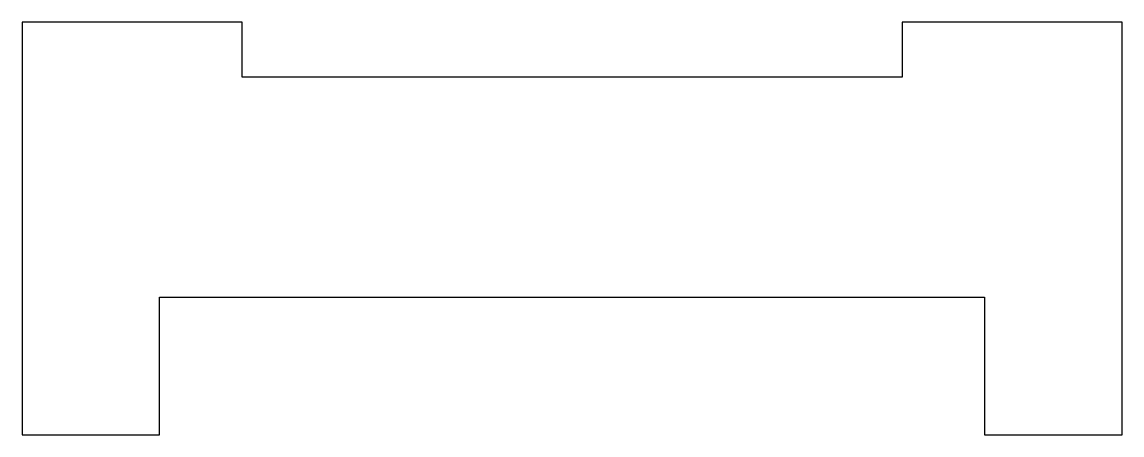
# Model space of a CAD drawing. Extents: x 362.7 to 402.7, y 212.2 to 227.2.
import ezdxf

# ---------------------------------------------------------------- set-up
doc = ezdxf.new("R2010")
doc.units = 0
doc.layers.get('0').update_dxf_attribs({"linetype": 'CONTINUOUS'})

msp = doc.modelspace()

# ---------------------------------------------------------------- linework, layer by layer
msp.add_lwpolyline([(370.668, 225.167), (370.668, 227.167), (362.668, 227.167), (362.668, 212.167), (367.668, 212.167), (367.668, 217.167), (397.668, 217.167), (397.668, 212.167), (402.668, 212.167), (402.668, 227.167), (394.668, 227.167), (394.668, 225.167)], close=True)

doc.saveas('drawing.dxf')
